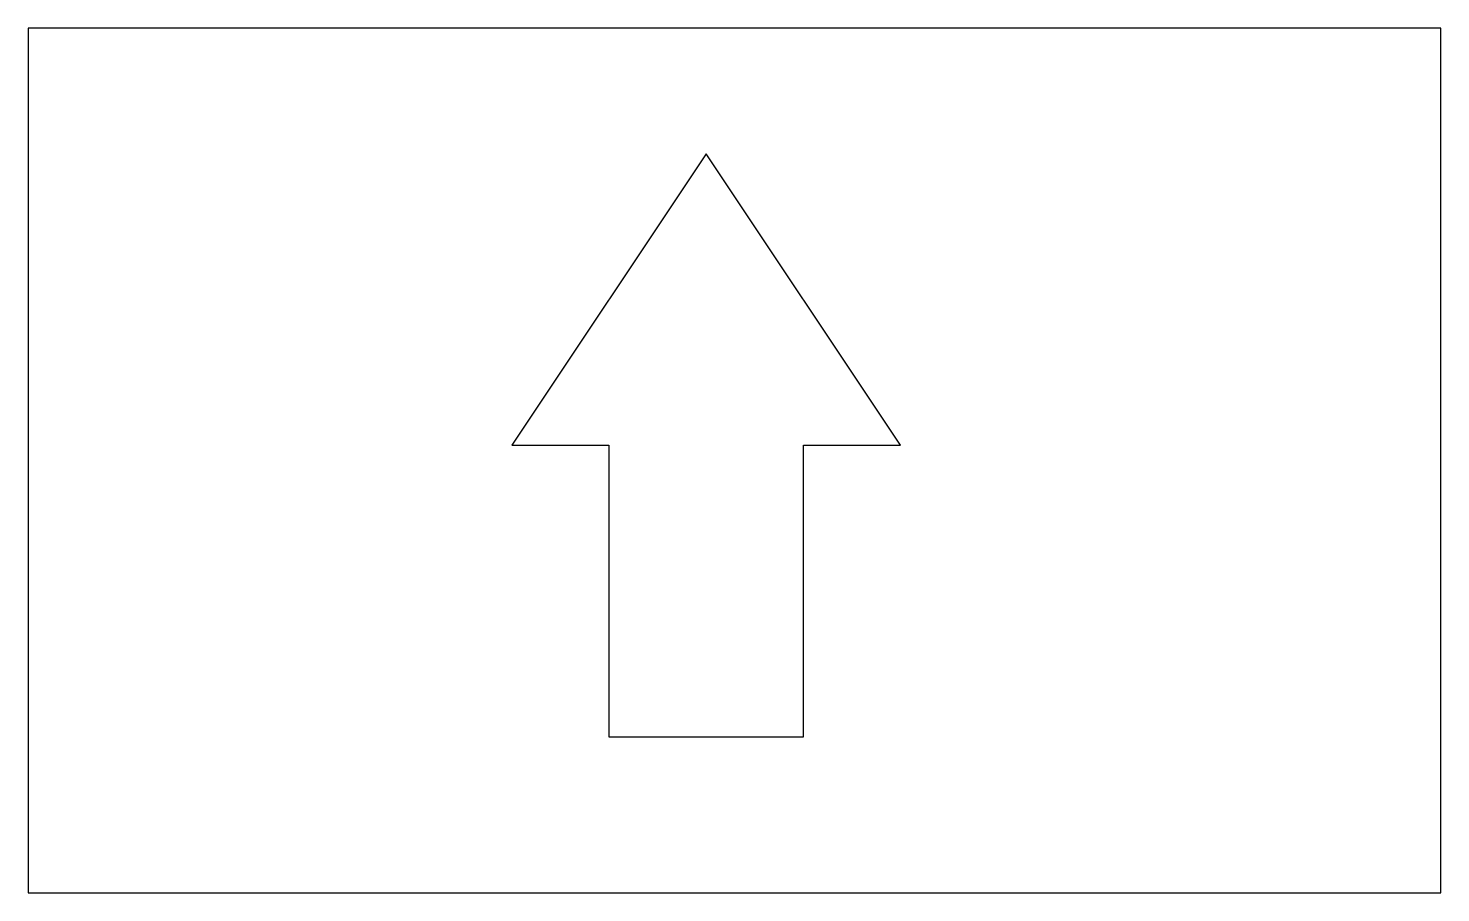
# Model space of a CAD drawing. Extents: x -726 to 727, y -443 to 447.
import ezdxf

# ---------------------------------------------------------------- set-up
doc = ezdxf.new("R2010")
doc.units = 0
doc.header["$MEASUREMENT"] = 0
doc.layers.get('0').update_dxf_attribs({"true_color": 0xffffff})

msp = doc.modelspace()

# ---------------------------------------------------------------- linework, layer by layer
at = {"linetype": 'Continuous'}
for p, q in [((727.041722, 446.72759), (-726.278786, 446.72759)), ((-726.278786, 446.72759), (-726.278786, -442.913427)), ((727.041722, -442.913427), (727.041722, 446.72759)), ((-726.278786, -442.913427), (727.041722, -442.913427))]:
    msp.add_line(p, q, dxfattribs=at)
for p, q in [((-28.763499, 317.607395), (-228.763499, 17.607395)), ((171.236501, 17.607395), (-28.763499, 317.607395)), ((-228.763499, 17.607395), (-128.763499, 17.607395)), ((-128.763499, 17.607395), (-128.763499, -282.392605)), ((71.236501, -282.392605), (71.236501, 17.607395)), ((71.236501, 17.607395), (171.236501, 17.607395)), ((-128.763499, -282.392605), (71.236501, -282.392605))]:
    msp.add_line(p, q)

doc.saveas('drawing.dxf')
